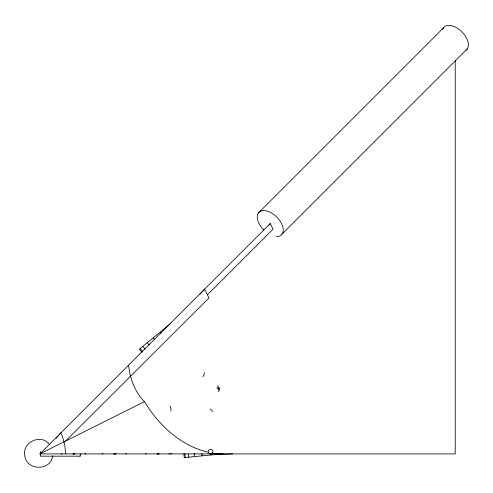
<?xml version="1.0" encoding="UTF-8"?>
<svg xmlns="http://www.w3.org/2000/svg" width="493" height="493" viewBox="0 0 493 493"><rect width="100%" height="100%" fill="white"/><g stroke="black" fill="none" stroke-linecap="round" stroke-linejoin="round"><path stroke-width="0.74" d="M80.914 453.899L80.143 456.179L40.34 456.179L40.34 451.625M170.923 410.952L170.874 408.543L169.98 406.01M52.72 455.914C50.656 471.739 25.328 470.636 24.65 454.688C22.869 441.66 41.369 433.741 49.374 444.236M202.98 376.781L204.047 374.668L204.336 372.437M218.467 391.756L219.533 389.636L219.816 387.412M203.757 290.365L204.595 289.188L208.983 297.969L65.514 441.087M268.993 225.295L270.256 223.526L273.048 229.109L207.387 294.771M56.134 438.265L58.18 435.972M59.197 434.832L61.243 432.54M200.004 294.339L204.595 289.188M258.424 212.945L443.577 27.793M455.236 60.768L455.236 453.899L39.878 453.899L270.256 223.526M282.082 234.107L467.241 48.955M170.603 323.55L139.346 349.198L141.762 352.138M39.878 453.899L144.449 401.616A151.437 107.08 90 0 0 207.91 452.149M217.623 385.538L218.652 389.79M74.116 453.794L72.915 453.862A2.329 2.329 0 0 0 74.116 453.788L73.352 453.862M115.06 453.794L113.852 453.862A2.329 2.329 0 0 0 115.054 453.788L114.29 453.862M158.271 453.794L157.07 453.862A2.329 2.329 0 0 0 158.271 453.788L157.507 453.862M222.984 453.788L184.253 457.603L183.877 453.819M211.287 453.862L210.437 453.788M232.597 453.899L224.346 454.219L216.1 453.634A151.437 107.08 90 0 1 211.626 452.938M80.143 456.179L79.755 455.871M210.209 408.888L212.822 411.532M216.932 387.751L218.781 389.618M160.157 332.122L161.131 333.311M153.2 337.828L154.66 339.609M147.29 342.678L149.237 345.051M142.828 346.339L145.219 349.254M140.123 348.563L142.539 351.515M60.725 433.057L62.167 435.707L64.737 444.483L65.612 453.899M218.294 387.165L218.374 387.516M210.887 453.437L211.041 454.965M201.859 453.56L202.087 455.846M194.174 453.548L194.476 456.598M188.437 454.164L188.733 457.165M184.869 453.708L185.245 457.504M144.449 401.616A52.566 37.172 -90 0 1 131.403 379.246L130.454 375.832A52.566 37.172 90 0 1 128.642 365.14M442.757 29.469A15.924 9.194 45 0 1 461.177 31.17A15.924 9.194 45 0 1 465.447 50.545M263.86 230.132A15.924 9.194 45 0 1 260.341 211.287A15.924 9.194 45 0 1 280.375 221.523A15.924 9.194 45 0 1 276.363 236.523M85.72 453.788A2.329 1.645 -90 0 1 84.87 453.862M61.989 453.788A2.329 1.645 -90 0 1 61.138 453.862M75.158 453.788A2.329 1.645 -90 0 1 74.307 453.862M169.882 453.788A2.329 1.645 -90 0 1 169.031 453.862M146.144 453.788A2.329 1.645 -90 0 1 145.293 453.862M159.313 453.788A2.329 1.645 -90 0 1 158.463 453.862M171.786 453.862A2.329 1.645 -90 0 1 170.935 453.788M126.664 453.788A2.329 1.645 -90 0 1 125.814 453.862M102.932 453.788A2.329 1.645 -90 0 1 102.082 453.862M116.102 453.788A2.329 1.645 -90 0 1 115.251 453.862M209.371 453.517A2.329 2.329 0 0 0 212.982 451.724A2.329 2.329 0 0 0 209.624 449.493A2.329 2.329 0 0 0 209.371 453.517"/></g></svg>
